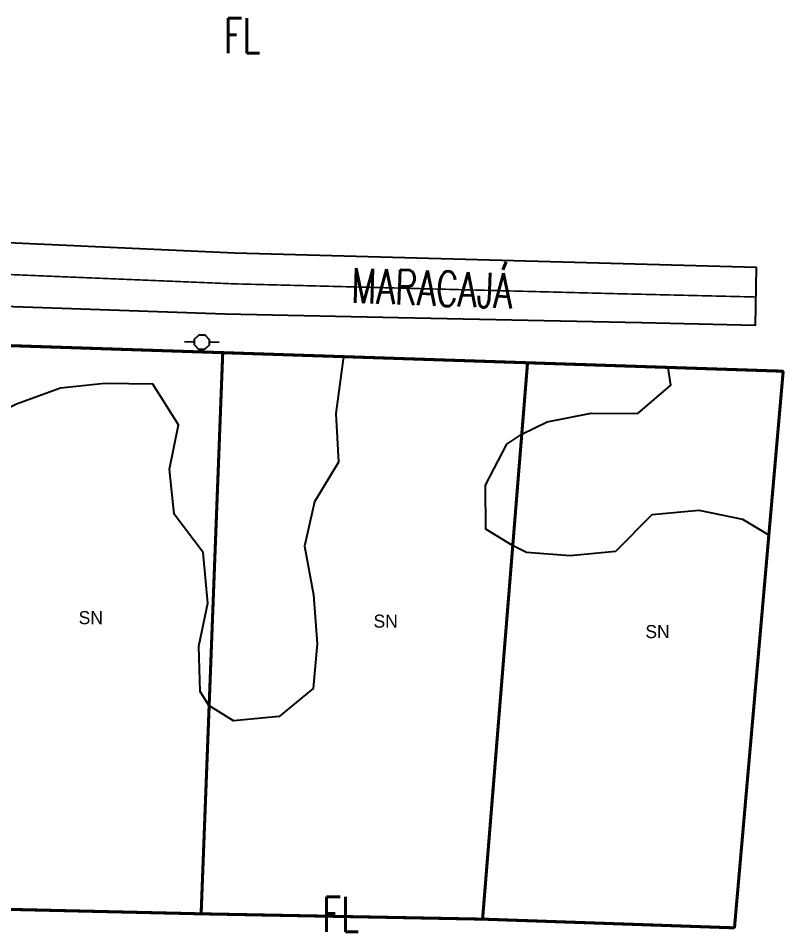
# Model space of a CAD drawing. Header units: millimetres. Extents: x 203684 to 206468, y 4869193 to 4871613.
# Drawn here: x 204683.1 to 204771.1, y 4870840.6 to 4870945.4 of the extents above; entities that cross this region are included whole.
import ezdxf
from ezdxf.enums import TextEntityAlignment as Align

# ---------------------------------------------------------------- set-up
doc = ezdxf.new("R2010")
doc.units = ezdxf.units.MM
for name, color, linetype in [('CD_MALHA_LOTES', 7, 'Continuous'), ('LT-POSTES', 7, 'Continuous'), ('RU-QUADRA', 210, 'Continuous'), ('SV-EIXO-RUA-PAV', 20, 'Continuous'), ('SV-RUA-PAVIM', 7, 'Continuous'), ('SV-TXT-RUA-PAV', 7, 'Continuous'), ('Th_NmrPort', 1, 'Continuous'), ('VG-ORLA-VEGETACAO', 90, 'Continuous'), ('VG-TXT-VEGETACAO', 90, 'Continuous')]:
    doc.layers.add(name, color=color, linetype=linetype)
doc.styles.add('ARIAL', font='simplex.shx')

# ---------------------------------------------------------------- blocks, each defined once
blk = doc.blocks.new('COD092', base_point=(204504.092239, 4871060.025635))
at = {"layer": 'LT-POSTES'}
blk.add_line((204504.922233, 4871060.022296), (204506.0889, 4871060.022296), dxfattribs=at)
blk.add_lwpolyline([(204502.0889, 4871060.022296), (204503.255567, 4871060.022296), (204503.255567, 4871060.35563), (204503.755567, 4871060.85563), (204504.422233, 4871060.85563), (204504.922233, 4871060.35563), (204504.922233, 4871059.688963), (204504.422233, 4871059.188963), (204503.755567, 4871059.188963), (204503.255567, 4871059.688963), (204503.255567, 4871060.022296)], dxfattribs=at)

msp = doc.modelspace()

# ---------------------------------------------------------------- linework, layer by layer
at = {"layer": 'CD_MALHA_LOTES', "const_width": 0.35}
for points in [[(204675.06, 4870908.07), (204706.59, 4870907.03)], [(204704.11, 4870842.61), (204706.59, 4870907.03)], [(204706.59, 4870907.03), (204741.56, 4870905.87)], [(204736.4, 4870842), (204741.56, 4870905.87)], [(204741.56, 4870905.87), (204770.89, 4870904.9)], [(204770.89, 4870904.9), (204765.3, 4870841)], [(204704.11, 4870842.61), (204672.57, 4870843.34)], [(204736.4, 4870842), (204704.11, 4870842.61)], [(204765.3, 4870841), (204736.4, 4870842)]]:
    msp.add_lwpolyline(points, dxfattribs=at)
at = {"layer": 'RU-QUADRA', "const_width": 0.18}
msp.add_lwpolyline([(204675.06, 4870908.07), (204706.59, 4870907.03), (204741.56, 4870905.87), (204770.89, 4870904.9), (204765.3, 4870841), (204736.4, 4870842), (204704.11, 4870842.61), (204672.57, 4870843.34)], dxfattribs=at)
at = {"layer": 'SV-EIXO-RUA-PAV', "linetype": 'Continuous', "const_width": 0.18}
msp.add_lwpolyline([(204767.76, 4870913.42), (204752.16, 4870913.79), (204707.89, 4870914.93), (204637.31, 4870917.86)], dxfattribs=at)
at = {"layer": 'SV-RUA-PAVIM'}
msp.add_polyline3d([(204637.35, 4870913.91, 5.34), (204706.87, 4870911.49, 5.34), (204726.76, 4870911.07, 4.49), (204754.65, 4870910.48, 4.49), (204767.7, 4870910.2, 4.49), (204767.82, 4870916.82, 4.48), (204707.98, 4870918.46, 5.13), (204637.35, 4870921.66, 5.97)], dxfattribs=at)
at = {"layer": 'VG-ORLA-VEGETACAO'}
for points in [[(204720.43, 4870906.57, 12.33), (204719.56, 4870900.04, 12.45), (204719.88, 4870894.46, 12.45), (204717.13, 4870889.89, 12.45), (204715.97, 4870884.83, 12.48), (204716.99, 4870879.21, 12.85), (204717.44, 4870873.62, 12.52), (204716.96, 4870868.48, 12.28), (204713.08, 4870865.26, 12.28), (204707.84, 4870864.75, 12.28), (204705.01, 4870866.53, 12.28), (204704, 4870868.14, 12.28), (204703.83, 4870873.33, 12.28), (204704.89, 4870878.27, 12.28), (204704.35, 4870884.08, 12.32), (204701.03, 4870888.48, 11.62), (204700.48, 4870893.66, 11.27), (204701.51, 4870898.75, 11.27), (204698.58, 4870903.42, 11.99), (204693.07, 4870903.49, 12.16), (204687.96, 4870902.97, 12.59), (204682.92, 4870901.13, 12.26), (204678.25, 4870898.81, 12.1), (204674.63, 4870896.95, 11.5)], [(204769.31, 4870886.05, 11.54), (204766.26, 4870887.88, 11.54), (204761.25, 4870888.92, 11.78), (204755.82, 4870888.41, 11.78), (204751.65, 4870884.2, 11.78), (204746.45, 4870883.69, 11.78), (204741.44, 4870884.09, 11.79), (204739.83, 4870884.9, 11.87), (204736.79, 4870886.76, 11.87), (204736.75, 4870891.82, 12.03), (204739.17, 4870896.52, 12.85), (204740.89, 4870897.68, 12.97), (204743.8, 4870899.07, 12.97), (204748.84, 4870900.08, 12.97), (204754.21, 4870900.03, 12.97), (204758, 4870903.31, 12.63), (204757.7, 4870905.34, 11.91)]]:
    msp.add_polyline3d(points, dxfattribs=at)

# ---------------------------------------------------------------- block references
at = {"layer": 'LT-POSTES', "rotation": 179}
msp.add_blockref('COD092', (204704.19, 4870908.23, 5), dxfattribs=at)

# ---------------------------------------------------------------- texts
at = {"layer": 'SV-TXT-RUA-PAV', "style": 'ARIAL', "width": 0.7}
msp.add_text('MARACAJÁ', height=4, rotation=358, dxfattribs=at).set_placement((204721.29, 4870912.75))
at = {"layer": 'Th_NmrPort', "color": 1}
for p in [(204690.06, 4870876.61), (204723.89, 4870876.21), (204755.08, 4870875.01)]:
    msp.add_text('SN', height=1.5, dxfattribs=at).set_placement(p, align=Align.MIDDLE_LEFT)
at = {"layer": 'VG-TXT-VEGETACAO', "style": 'ARIAL', "width": 0.7}
for p in [(204706.72, 4870941.42, 5.05), (204718.03, 4870840.55, 9.32)]:
    msp.add_text('FL', height=4, dxfattribs=at).set_placement(p)

doc.saveas('drawing.dxf')
